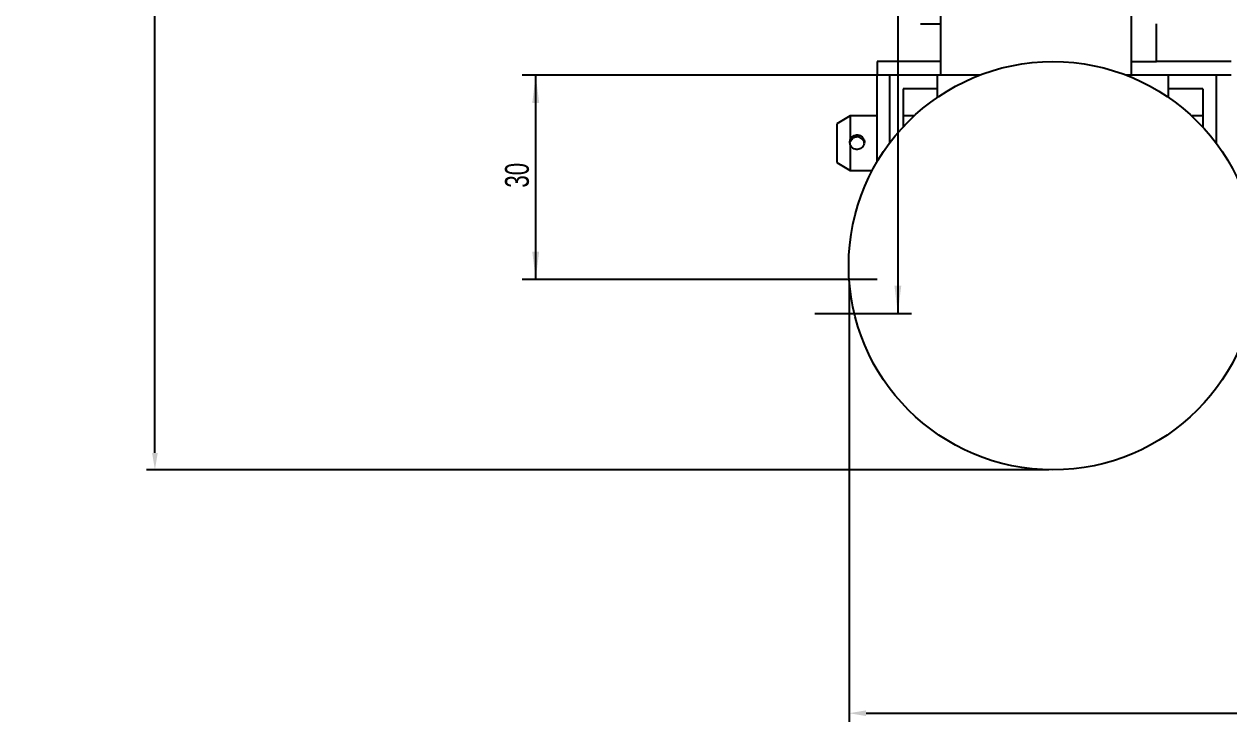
# Model space of a CAD drawing. Header units: millimetres. Extents: x 118 to 1056, y 18 to 712.
# Drawn here: x 587.1 to 764.1, y 458 to 560.9 of the extents above; entities that cross this region are included whole.
import ezdxf

# ---------------------------------------------------------------- set-up
doc = ezdxf.new("R2010")
doc.units = ezdxf.units.MM
doc.header["$PDSIZE"] = -1
doc.layers.add('10', color=7, linetype='Continuous')
doc.styles.add('SLDTEXTSTYLE5', font='TXT', dxfattribs={"width": 0.7})
doc.dimstyles.new('SLDDIMSTYLE2', dxfattribs={"dimtxt": 3.5, "dimasz": 4.08, "dimexe": 0, "dimexo": 0.0625, "dimgap": 0.875, "dimtad": 2, "dimrnd": 1e-09, "dimzin": 12, "dimdsep": 46, "dimtxsty": 'SLDTEXTSTYLE5', "dimsah": 1, "dimcen": 0.09, "dimadec": 0, "dimazin": 3, "dimtfac": 1, "dimtofl": 0, "dimtmove": 0, "dimatfit": 3, "dimfxl": 1, "dimfrac": 2, "dimtolj": 1, "dimtzin": 12, "dimarcsym": 0})
doc.dimstyles.new('副本 ISO-50', dxfattribs={"dimtxt": 15, "dimasz": 2.5, "dimexe": 1.25, "dimexo": 0.625, "dimtad": 1, "dimtxsty": 'Standard', "dimcen": 2.5, "dimadec": 0, "dimazin": 0, "dimtfac": 1, "dimtmove": 0, "dimatfit": 3, "dimfxl": 1, "dimarcsym": 0})

# ---------------------------------------------------------------- blocks, each defined once
blk = doc.blocks.new('_D_101')
at = {"layer": '10', "transparency": 16777216}
for p, q in [((712.47, 553.43), (660.29, 553.43)), ((662.29, 523.43), (662.29, 553.43)), ((712.47, 523.43), (660.29, 523.43))]:
    blk.add_line(p, q, dxfattribs=at)
for points in [[(662.29, 553.43), (661.78, 549.35), (662.8, 549.35)], [(662.29, 523.43), (662.8, 527.51), (661.78, 527.51)]]:
    blk.add_solid(points, dxfattribs=at)
at = {"layer": '10', "transparency": 16777216, "insert": (657.78, 536.9), "char_height": 3.5, "attachment_point": 1, "rotation": 90, "style": 'SLDTEXTSTYLE5'}
blk.add_mtext('30', dxfattribs=at)
blk = doc.blocks.new('_D_110')
at = {"layer": '10', "transparency": 16777216}
for p, q in [((703.28, 653.55), (717.48, 653.55)), ((715.48, 653.55), (715.48, 518.43)), ((703.28, 518.43), (717.48, 518.43))]:
    blk.add_line(p, q, dxfattribs=at)
for points in [[(715.48, 653.55), (714.98, 649.47), (715.99, 649.47)], [(715.48, 518.43), (715.99, 522.51), (714.98, 522.51)]]:
    blk.add_solid(points, dxfattribs=at)
at = {"layer": '10', "transparency": 16777216, "insert": (710.97, 581.39), "char_height": 3.5, "attachment_point": 1, "rotation": 90, "style": 'SLDTEXTSTYLE5'}
blk.add_mtext('135.12', dxfattribs=at)
blk = doc.blocks.new('*D125')
at = {"color": 0, "lineweight": -2, "transparency": 16777216}
for p, q in [((708.33, 522.81), (708.33, 458.43)), ((1054.61, 522.81), (1054.61, 458.43)), ((710.83, 459.68), (1052.11, 459.68))]:
    blk.add_line(p, q, dxfattribs=at)
at = {"color": 0, "transparency": 16777216}
for points in [[(710.83, 460.1), (710.83, 459.26), (708.33, 459.68)], [(1052.11, 460.1), (1052.11, 459.26), (1054.61, 459.68)]]:
    blk.add_solid(points, dxfattribs=at)
at = {"layer": 'Defpoints', "color": 0, "transparency": 16777216}
for p in [(708.33, 523.43), (1054.61, 523.43), (1054.61, 459.68)]:
    blk.add_point(p, dxfattribs=at)
at = {"color": 0, "transparency": 16777216, "insert": (881.47, 467.81), "char_height": 15, "attachment_point": 5}
blk.add_mtext('340', dxfattribs=at)
blk = doc.blocks.new('*D126')
at = {"color": 0, "lineweight": -2, "transparency": 16777216}
for p, q in [((737.64, 705.71), (605.1, 705.71)), ((606.35, 497.93), (606.35, 703.21)), ((737.64, 495.43), (605.1, 495.43))]:
    blk.add_line(p, q, dxfattribs=at)
at = {"color": 0, "transparency": 16777216}
for points in [[(605.94, 703.21), (606.77, 703.21), (606.35, 705.71)], [(605.94, 497.93), (606.77, 497.93), (606.35, 495.43)]]:
    blk.add_solid(points, dxfattribs=at)
at = {"layer": 'Defpoints', "color": 0, "transparency": 16777216}
for p in [(606.35, 705.71), (738.27, 705.71), (738.27, 495.43)]:
    blk.add_point(p, dxfattribs=at)
at = {"color": 0, "transparency": 16777216, "insert": (596.98, 600.57), "char_height": 15, "attachment_point": 5, "rotation": 90}
blk.add_mtext('210,27', dxfattribs=at)

msp = doc.modelspace()

# ---------------------------------------------------------------- linework, layer by layer
at = {"color": 7, "linetype": 'Continuous', "lineweight": 25}
for p, q in [((721.76233, 583.43444), (721.76233, 553.43443)), ((749.76233, 583.43444), (749.76233, 553.43443)), ((721.76233, 560.92888), (718.82832, 560.92888)), ((753.4698, 555.43444), (753.4698, 560.99271)), ((721.76233, 555.43444), (712.4698, 555.43444)), ((712.4698, 555.43444), (712.4698, 553.43443)), ((749.76233, 555.43444), (753.4698, 555.43444)), ((764.46981, 555.43444), (753.4698, 555.43444)), ((712.4698, 540.75584), (712.4698, 553.43443)), ((714.26232, 553.43443), (712.4698, 553.43443)), ((714.26232, 553.43443), (714.26232, 543.43444)), ((721.26232, 553.43443), (714.26232, 553.43443)), ((721.26232, 553.43443), (721.26232, 550.15285)), ((727.49201, 553.43443), (721.26232, 553.43443)), ((755.26233, 553.43443), (749.03266, 553.43443)), ((755.26233, 550.15285), (755.26233, 553.43443)), ((762.26233, 553.43443), (755.26233, 553.43443)), ((764.46981, 553.43443), (762.26233, 553.43443)), ((762.26233, 553.43443), (762.26233, 543.43444)), ((721.26232, 551.43444), (716.26233, 551.43444)), ((716.26233, 551.43444), (716.26233, 545.83051)), ((760.26233, 551.43444), (755.26233, 551.43444)), ((760.26233, 551.43444), (760.26233, 545.83051)), ((708.50361, 547.43444), (706.50362, 546.27974)), ((712.4698, 547.43444), (708.50361, 547.43444)), ((708.50361, 547.43444), (708.50361, 543.97259)), ((717.86626, 547.43444), (716.26233, 547.43444)), ((760.26233, 547.43444), (758.65841, 547.43444)), ((706.50362, 546.27974), (706.50362, 540.58914)), ((708.50361, 543.21187), (708.50361, 539.43444)), ((706.50362, 540.58914), (708.50361, 539.43444)), ((708.50361, 539.43444), (711.72934, 539.43444))]:
    msp.add_line(p, q, dxfattribs=at)
msp.add_circle((738.26233, 525.43444), 30, dxfattribs=at)
for points, knots in [([(708.50361, 543.21187), (708.47418, 543.31568), (708.41353, 543.52958), (708.44303, 543.79575), (708.49182, 543.93818), (708.50361, 543.97259)], [0, 0, 0, 0, 0.416939425, 0.859165193, 1, 1, 1, 1]), ([(708.50361, 543.97259), (708.54963, 544.06725), (708.64787, 544.26934), (708.91107, 544.5022), (709.24537, 544.64637), (709.60885, 544.67076), (709.95395, 544.57891), (710.25074, 544.38267), (710.47051, 544.09617), (710.58288, 543.74891), (710.57341, 543.38697), (710.4492, 543.05138), (710.22312, 542.77145), (709.91339, 542.57774), (709.55612, 542.49889), (709.19821, 542.54254), (708.87872, 542.69862), (708.63579, 542.93142), (708.54418, 543.12579), (708.50361, 543.21187)], [0, 0, 0, 0, 0.053258227, 0.113695686, 0.175156941, 0.235207481, 0.293589856, 0.352649826, 0.413641994, 0.474882463, 0.534340084, 0.592784687, 0.652393289, 0.713683291, 0.774590308, 0.833492057, 0.891952591, 0.952150099, 1, 1, 1, 1]), ([(710.55553, 543.41982), (710.55544, 543.43995), (710.55484, 543.57615), (710.4425, 543.81707), (710.22499, 544.09754), (709.91289, 544.2911), (709.55625, 544.37), (709.19818, 544.32633), (708.87873, 544.17025), (708.63579, 543.93746), (708.54418, 543.74308), (708.50361, 543.657)], [0, 0, 0, 0, 0.021304086, 0.14413916, 0.269420967, 0.39823664, 0.526247448, 0.650043673, 0.772912395, 0.899431931, 1, 1, 1, 1])]:
    msp.add_open_spline(points, degree=3, knots=knots, dxfattribs=at)

# ---------------------------------------------------------------- dimensions: what is measured, and where the dimension line sits
at = {"color": 240, "true_color": 0xed1f24}
dim = msp.add_linear_dim(base=(606.35397, 705.70894), p1=(738.26909, 495.43444), p2=(738.26909, 705.70894), angle=90, dimstyle='副本 ISO-50', dxfattribs=at)
dim.commit()
dim.dimension.update_dxf_attribs({"geometry": '*D126', "text_midpoint": (596.97897, 600.57169)})
dim = msp.add_linear_dim(base=(1054.61053, 459.6807), p1=(708.32907, 523.43444), p2=(1054.61053, 523.43444), text='340', dimstyle='副本 ISO-50', dxfattribs=at)
dim.commit()
dim.dimension.update_dxf_attribs({"geometry": '*D125', "text_midpoint": (881.4698, 467.8057)})
at = {"layer": '10'}
for base, p1, p2, picture, middle in [((713.31764, 518.43444), (703.2796, 653.55444), (703.2796, 518.43444), '_D_110', (713.31764, 585.99444)), ((660.12332, 553.43444), (712.4698, 523.43444), (712.4698, 553.43444), '_D_101', (660.12332, 538.43444))]:
    dim = msp.add_linear_dim(base=base, p1=p1, p2=p2, angle=90, dimstyle='SLDDIMSTYLE2', dxfattribs=at)
    dim.commit()
    dim.dimension.update_dxf_attribs({"geometry": picture, "text_midpoint": middle, "dimtype": 160})

doc.saveas('drawing.dxf')
